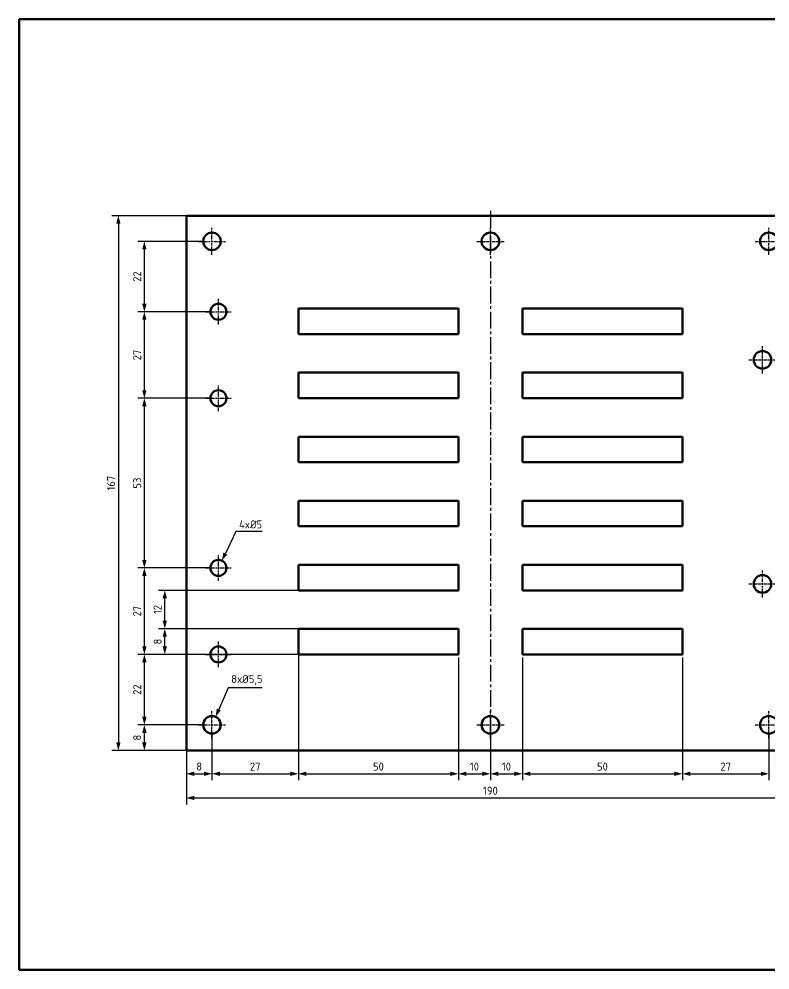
# Model space of a CAD drawing. Header units: millimetres. Extents: x -190 to 12889, y -227 to 3957.
# Drawn here: x 3178.8 to 3413.4, y 63.4 to 360.4 of the extents above; entities that cross this region are included whole.
import ezdxf

# ---------------------------------------------------------------- set-up
doc = ezdxf.new("R2010")
doc.units = ezdxf.units.MM
doc.header["$LTSCALE"] = 0.7
doc.header["$PDMODE"] = 35
doc.header["$PDSIZE"] = -4
doc.linetypes.add('CENTER2', pattern=[1.125, 0.75, -0.125, 0.125, -0.125])
for name, color, linetype, lineweight in [('AM_5', 10, 'Continuous', 25), ('CON', 7, 'Continuous', 50), ('DIM', 94, 'Continuous', 25), ('KHUNGBV', 5, 'Continuous', 70)]:
    doc.layers.add(name, color=color, linetype=linetype, lineweight=lineweight)
doc.styles.add('TCVN-7284', font='tcvn+7284-2003r.ttf')
doc.dimstyles.new('TCVN_ISO-25_RadiusDia', dxfattribs={"dimtxt": 2.5, "dimasz": 2.5, "dimexe": 2, "dimexo": 0, "dimgap": 1, "dimtad": 1, "dimtoh": 1, "dimtxsty": 'TCVN-7284', "dimblk": 'Arrow', "dimcen": 0, "dimclrd": 256, "dimclre": 256, "dimclrt": 256, "dimadec": 0, "dimazin": 0, "dimtfac": 1, "dimtofl": 0, "dimtmove": 1, "dimatfit": 0, "dimldrblk": 'Arrow', "dimfxl": 1, "dimlwd": -1, "dimlwe": -1, "dimarcsym": 0})

# ---------------------------------------------------------------- blocks, each defined once
blk = doc.blocks.new('KHUNG_A3')
at = {"layer": 'KHUNGBV', "color": 8, "linetype": 'Continuous', "ltscale": 0.66}
for p, q in [((481.71, 341.61), (61.71, 341.61)), ((61.71, 341.61), (61.71, 44.61)), ((61.71, 44.61), (481.71, 44.61))]:
    blk.add_line(p, q, dxfattribs=at)
blk = doc.blocks.new('*U320')
at = {"layer": 'AM_5', "color": 0, "linetype": 'CENTER2', "ltscale": 2, "transparency": 16777216}
for p, q in [((0, 0.55), (0, 4.25)), ((-4.25, 0), (-0.55, 0)), ((0.55, 0), (4.25, 0)), ((0, -4.25), (0, -0.55))]:
    blk.add_line(p, q, dxfattribs=at)
at = {"layer": 'AM_5', "color": 0, "linetype": 'Continuous', "ltscale": 2, "transparency": 16777216}
for p, q in [((-0.275, 0), (0.275, 0)), ((0, -0.275), (0, 0.275))]:
    blk.add_line(p, q, dxfattribs=at)
blk = doc.blocks.new('*U321')
at = {"layer": 'AM_5', "color": 0, "linetype": 'CENTER2', "ltscale": 2, "transparency": 16777216}
for p, q in [((0, 0.5), (0, 4)), ((-4, 0), (-0.5, 0)), ((0.5, 0), (4, 0)), ((0, -4), (0, -0.5))]:
    blk.add_line(p, q, dxfattribs=at)
at = {"layer": 'AM_5', "color": 0, "linetype": 'Continuous', "ltscale": 2, "transparency": 16777216}
for p, q in [((-0.25, 0), (0.25, 0)), ((0, -0.25), (0, 0.25))]:
    blk.add_line(p, q, dxfattribs=at)
blk = doc.blocks.new('*U322')
at = {"layer": 'AM_5', "color": 0, "linetype": 'CENTER2', "ltscale": 2, "transparency": 16777216}
for p, q in [((0, 0.55), (0, 4.25)), ((-4.25, 0), (-0.55, 0)), ((0.55, 0), (4.25, 0)), ((0, -4.25), (0, -0.55))]:
    blk.add_line(p, q, dxfattribs=at)
at = {"layer": 'AM_5', "color": 0, "linetype": 'Continuous', "ltscale": 2, "transparency": 16777216}
for p, q in [((-0.275, 0), (0.275, 0)), ((0, -0.275), (0, 0.275))]:
    blk.add_line(p, q, dxfattribs=at)
blk = doc.blocks.new('*U323')
at = {"layer": 'AM_5', "color": 0, "linetype": 'CENTER2', "ltscale": 2, "transparency": 16777216}
for p, q in [((0, 0.55), (0, 4.25)), ((-4.25, 0), (-0.55, 0)), ((0.55, 0), (4.25, 0)), ((0, -4.25), (0, -0.55))]:
    blk.add_line(p, q, dxfattribs=at)
at = {"layer": 'AM_5', "color": 0, "linetype": 'Continuous', "ltscale": 2, "transparency": 16777216}
for p, q in [((-0.275, 0), (0.275, 0)), ((0, -0.275), (0, 0.275))]:
    blk.add_line(p, q, dxfattribs=at)
blk = doc.blocks.new('*U324')
at = {"layer": 'AM_5', "color": 0, "linetype": 'CENTER2', "ltscale": 2, "transparency": 16777216}
for p, q in [((0, 0.55), (0, 4.25)), ((-4.25, 0), (-0.55, 0)), ((0.55, 0), (4.25, 0)), ((0, -4.25), (0, -0.55))]:
    blk.add_line(p, q, dxfattribs=at)
at = {"layer": 'AM_5', "color": 0, "linetype": 'Continuous', "ltscale": 2, "transparency": 16777216}
for p, q in [((-0.275, 0), (0.275, 0)), ((0, -0.275), (0, 0.275))]:
    blk.add_line(p, q, dxfattribs=at)
blk = doc.blocks.new('*U325')
at = {"layer": 'AM_5', "color": 0, "linetype": 'CENTER2', "ltscale": 2, "transparency": 16777216}
for p, q in [((0, 0.55), (0, 4.25)), ((-4.25, 0), (-0.55, 0)), ((0.55, 0), (4.25, 0)), ((0, -4.25), (0, -0.55))]:
    blk.add_line(p, q, dxfattribs=at)
at = {"layer": 'AM_5', "color": 0, "linetype": 'Continuous', "ltscale": 2, "transparency": 16777216}
for p, q in [((-0.275, 0), (0.275, 0)), ((0, -0.275), (0, 0.275))]:
    blk.add_line(p, q, dxfattribs=at)
blk = doc.blocks.new('*U326')
at = {"layer": 'AM_5', "color": 0, "linetype": 'CENTER2', "ltscale": 2, "transparency": 16777216}
for p, q in [((0, 0.55), (0, 4.25)), ((-4.25, 0), (-0.55, 0)), ((0.55, 0), (4.25, 0)), ((0, -4.25), (0, -0.55))]:
    blk.add_line(p, q, dxfattribs=at)
at = {"layer": 'AM_5', "color": 0, "linetype": 'Continuous', "ltscale": 2, "transparency": 16777216}
for p, q in [((-0.275, 0), (0.275, 0)), ((0, -0.275), (0, 0.275))]:
    blk.add_line(p, q, dxfattribs=at)
blk = doc.blocks.new('*U327')
at = {"layer": 'AM_5', "color": 0, "linetype": 'CENTER2', "ltscale": 2, "transparency": 16777216}
for p, q in [((0, 0.55), (0, 4.25)), ((-4.25, 0), (-0.55, 0)), ((0.55, 0), (4.25, 0)), ((0, -4.25), (0, -0.55))]:
    blk.add_line(p, q, dxfattribs=at)
at = {"layer": 'AM_5', "color": 0, "linetype": 'Continuous', "ltscale": 2, "transparency": 16777216}
for p, q in [((-0.275, 0), (0.275, 0)), ((0, -0.275), (0, 0.275))]:
    blk.add_line(p, q, dxfattribs=at)
blk = doc.blocks.new('*U328')
at = {"layer": 'AM_5', "color": 0, "linetype": 'CENTER2', "ltscale": 2, "transparency": 16777216}
for p, q in [((0, 0.55), (0, 4.25)), ((-4.25, 0), (-0.55, 0)), ((0.55, 0), (4.25, 0)), ((0, -4.25), (0, -0.55))]:
    blk.add_line(p, q, dxfattribs=at)
at = {"layer": 'AM_5', "color": 0, "linetype": 'Continuous', "ltscale": 2, "transparency": 16777216}
for p, q in [((-0.275, 0), (0.275, 0)), ((0, -0.275), (0, 0.275))]:
    blk.add_line(p, q, dxfattribs=at)
blk = doc.blocks.new('*U329')
at = {"layer": 'AM_5', "color": 0, "linetype": 'CENTER2', "ltscale": 2, "transparency": 16777216}
for p, q in [((0, 0.5), (0, 4)), ((-4, 0), (-0.5, 0)), ((0.5, 0), (4, 0)), ((0, -4), (0, -0.5))]:
    blk.add_line(p, q, dxfattribs=at)
at = {"layer": 'AM_5', "color": 0, "linetype": 'Continuous', "ltscale": 2, "transparency": 16777216}
for p, q in [((-0.25, 0), (0.25, 0)), ((0, -0.25), (0, 0.25))]:
    blk.add_line(p, q, dxfattribs=at)
blk = doc.blocks.new('*U330')
at = {"layer": 'AM_5', "color": 0, "linetype": 'CENTER2', "ltscale": 2, "transparency": 16777216}
for p, q in [((0, 0.5), (0, 4)), ((-4, 0), (-0.5, 0)), ((0.5, 0), (4, 0)), ((0, -4), (0, -0.5))]:
    blk.add_line(p, q, dxfattribs=at)
at = {"layer": 'AM_5', "color": 0, "linetype": 'Continuous', "ltscale": 2, "transparency": 16777216}
for p, q in [((-0.25, 0), (0.25, 0)), ((0, -0.25), (0, 0.25))]:
    blk.add_line(p, q, dxfattribs=at)
blk = doc.blocks.new('*U331')
at = {"layer": 'AM_5', "color": 0, "linetype": 'CENTER2', "ltscale": 2, "transparency": 16777216}
for p, q in [((0, 0.5), (0, 4)), ((-4, 0), (-0.5, 0)), ((0.5, 0), (4, 0)), ((0, -4), (0, -0.5))]:
    blk.add_line(p, q, dxfattribs=at)
at = {"layer": 'AM_5', "color": 0, "linetype": 'Continuous', "ltscale": 2, "transparency": 16777216}
for p, q in [((-0.25, 0), (0.25, 0)), ((0, -0.25), (0, 0.25))]:
    blk.add_line(p, q, dxfattribs=at)
blk = doc.blocks.new('*U332')
at = {"layer": 'AM_5', "color": 0, "linetype": 'CENTER2', "ltscale": 10, "transparency": 16777216}
blk.add_line((0, 85), (0, -85), dxfattribs=at)
blk = doc.blocks.new('TAM_BEN1')
at = {"layer": 'CON'}
for p, q in [((4191.02, 220.23), (4191.02, 53.23)), ((4381.02, 220.23), (4191.02, 220.23)), ((4381.02, 53.23), (4381.02, 220.23)), ((4226.02, 191.23), (4276.02, 191.23)), ((4226.02, 183.23), (4226.02, 191.23)), ((4276.02, 191.23), (4276.02, 183.23)), ((4296.02, 191.23), (4346.02, 191.23)), ((4296.02, 183.23), (4296.02, 191.23)), ((4346.02, 191.23), (4346.02, 183.23)), ((4276.02, 183.23), (4226.02, 183.23)), ((4346.02, 183.23), (4296.02, 183.23)), ((4226.02, 171.23), (4276.02, 171.23)), ((4226.02, 163.23), (4226.02, 171.23)), ((4276.02, 171.23), (4276.02, 163.23)), ((4296.02, 171.23), (4346.02, 171.23)), ((4296.02, 163.23), (4296.02, 171.23)), ((4346.02, 171.23), (4346.02, 163.23)), ((4276.02, 163.23), (4226.02, 163.23)), ((4346.02, 163.23), (4296.02, 163.23)), ((4226.02, 151.23), (4276.02, 151.23)), ((4226.02, 143.23), (4226.02, 151.23)), ((4276.02, 151.23), (4276.02, 143.23)), ((4296.02, 151.23), (4346.02, 151.23)), ((4296.02, 143.23), (4296.02, 151.23)), ((4346.02, 151.23), (4346.02, 143.23)), ((4276.02, 143.23), (4226.02, 143.23)), ((4346.02, 143.23), (4296.02, 143.23)), ((4226.02, 123.23), (4226.02, 131.23)), ((4226.02, 131.23), (4276.02, 131.23)), ((4276.02, 131.23), (4276.02, 123.23)), ((4296.02, 131.23), (4346.02, 131.23)), ((4296.02, 123.23), (4296.02, 131.23)), ((4346.02, 131.23), (4346.02, 123.23)), ((4276.02, 123.23), (4226.02, 123.23)), ((4346.02, 123.23), (4296.02, 123.23)), ((4226.02, 103.23), (4226.02, 111.23)), ((4226.02, 111.23), (4276.02, 111.23)), ((4276.02, 111.23), (4276.02, 103.23)), ((4296.02, 111.23), (4346.02, 111.23)), ((4296.02, 103.23), (4296.02, 111.23)), ((4346.02, 111.23), (4346.02, 103.23)), ((4276.02, 103.23), (4226.02, 103.23)), ((4346.02, 103.23), (4296.02, 103.23)), ((4226.02, 83.23), (4226.02, 91.23)), ((4226.02, 91.23), (4276.02, 91.23)), ((4276.02, 91.23), (4276.02, 83.23)), ((4296.02, 91.23), (4346.02, 91.23)), ((4296.02, 83.23), (4296.02, 91.23)), ((4346.02, 91.23), (4346.02, 83.23)), ((4276.02, 83.23), (4226.02, 83.23)), ((4346.02, 83.23), (4296.02, 83.23)), ((4191.02, 53.23), (4381.02, 53.23))]:
    blk.add_line(p, q, dxfattribs=at)
for centre, radius in [((4199.02, 212.23), 2.75), ((4286.02, 212.23), 2.75), ((4373.02, 212.23), 2.75), ((4201.02, 190.23), 2.5), ((4371.02, 175.23), 2.75), ((4201.02, 163.23), 2.5), ((4201.02, 110.23), 2.5), ((4371.02, 105.23), 2.75), ((4201.02, 83.23), 2.5), ((4199.02, 61.23), 2.75), ((4286.02, 61.23), 2.75), ((4373.02, 61.23), 2.75)]:
    blk.add_circle(centre, radius, dxfattribs=at)
at = {"layer": 'AM_5', "linetype": 'CENTER2', "ltscale": 10}
blk.add_blockref('*U332', (4286.02, 136.73), dxfattribs=at)
at = {"layer": 'AM_5', "linetype": 'CENTER2', "ltscale": 2}
for name, p in [('*U320', (4199.02, 212.23)), ('*U322', (4286.02, 212.23)), ('*U323', (4373.02, 212.23)), ('*U321', (4201.02, 190.23)), ('*U324', (4371.02, 175.23)), ('*U331', (4201.02, 163.23)), ('*U330', (4201.02, 110.23)), ('*U325', (4371.02, 105.23)), ('*U329', (4201.02, 83.23)), ('*U328', (4199.02, 61.23)), ('*U327', (4286.02, 61.23)), ('*U326', (4373.02, 61.23))]:
    blk.add_blockref(name, p, dxfattribs=at)
blk = doc.blocks.new('Arrow')
at = {"layer": 'DIM'}
blk.add_solid([(-1, 0.27), (-1, -0.27), (0, 0)], dxfattribs=at)
blk = doc.blocks.new('*D301')
at = {"layer": 'Defpoints', "color": 0, "ltscale": 0.2, "transparency": 16777216}
for p in [(3239.06, 137.21), (3231.06, 131.96), (3239.06, 124.67)]:
    blk.add_point(p, dxfattribs=at)
at = {"layer": 'DIM', "ltscale": 0.2, "transparency": 16777216}
for p, q in [((3239.06, 137.21), (3239.06, 122.67)), ((3231.06, 131.96), (3231.06, 122.67)), ((3233.56, 124.67), (3236.56, 124.67))]:
    blk.add_line(p, q, dxfattribs=at)
at = {"layer": 'DIM', "ltscale": 0.2, "transparency": 16777216, "xscale": 2.5, "yscale": 2.5, "zscale": 2.5, "rotation": 180}
blk.add_blockref('Arrow', (3231.06, 124.67), dxfattribs=at)
at = {"layer": 'DIM', "ltscale": 0.2, "transparency": 16777216, "xscale": 2.5, "yscale": 2.5, "zscale": 2.5}
blk.add_blockref('Arrow', (3239.06, 124.67), dxfattribs=at)
at = {"layer": 'DIM', "ltscale": 0.2, "transparency": 16777216, "insert": (3235.06, 126.92), "char_height": 2.5, "attachment_point": 5, "style": 'TCVN-7284'}
blk.add_mtext('8', dxfattribs=at)
blk = doc.blocks.new('*D302')
at = {"layer": 'Defpoints', "color": 0, "ltscale": 0.2, "transparency": 16777216}
for p in [(3266.06, 160.96), (3239.06, 137.21), (3266.06, 124.67)]:
    blk.add_point(p, dxfattribs=at)
at = {"layer": 'DIM', "ltscale": 0.2, "transparency": 16777216}
for p, q in [((3266.06, 160.96), (3266.06, 122.67)), ((3239.06, 137.21), (3239.06, 122.67)), ((3241.56, 124.67), (3263.56, 124.67))]:
    blk.add_line(p, q, dxfattribs=at)
at = {"layer": 'DIM', "ltscale": 0.2, "transparency": 16777216, "xscale": 2.5, "yscale": 2.5, "zscale": 2.5, "rotation": 180}
blk.add_blockref('Arrow', (3239.06, 124.67), dxfattribs=at)
at = {"layer": 'DIM', "ltscale": 0.2, "transparency": 16777216, "xscale": 2.5, "yscale": 2.5, "zscale": 2.5}
blk.add_blockref('Arrow', (3266.06, 124.67), dxfattribs=at)
at = {"layer": 'DIM', "ltscale": 0.2, "transparency": 16777216, "insert": (3252.56, 126.92), "char_height": 2.5, "attachment_point": 5, "style": 'TCVN-7284'}
blk.add_mtext('27', dxfattribs=at)
blk = doc.blocks.new('*D303')
at = {"layer": 'Defpoints', "color": 0, "ltscale": 0.2, "transparency": 16777216}
for p in [(3266.06, 161.96), (3316.06, 160.96), (3316.06, 124.67)]:
    blk.add_point(p, dxfattribs=at)
at = {"layer": 'DIM', "ltscale": 0.2, "transparency": 16777216}
for p, q in [((3266.06, 161.96), (3266.06, 122.67)), ((3316.06, 160.96), (3316.06, 122.67)), ((3268.56, 124.67), (3313.56, 124.67))]:
    blk.add_line(p, q, dxfattribs=at)
at = {"layer": 'DIM', "ltscale": 0.2, "transparency": 16777216, "xscale": 2.5, "yscale": 2.5, "zscale": 2.5, "rotation": 180}
blk.add_blockref('Arrow', (3266.06, 124.67), dxfattribs=at)
at = {"layer": 'DIM', "ltscale": 0.2, "transparency": 16777216, "xscale": 2.5, "yscale": 2.5, "zscale": 2.5}
blk.add_blockref('Arrow', (3316.06, 124.67), dxfattribs=at)
at = {"layer": 'DIM', "ltscale": 0.2, "transparency": 16777216, "insert": (3291.06, 126.92), "char_height": 2.5, "attachment_point": 5, "style": 'TCVN-7284'}
blk.add_mtext('50', dxfattribs=at)
blk = doc.blocks.new('*D304')
at = {"layer": 'Defpoints', "color": 0, "ltscale": 0.2, "transparency": 16777216}
for p in [(3316.06, 160.96), (3326.06, 137.21), (3326.06, 124.67)]:
    blk.add_point(p, dxfattribs=at)
at = {"layer": 'DIM', "ltscale": 0.2, "transparency": 16777216}
for p, q in [((3316.06, 160.96), (3316.06, 122.67)), ((3326.06, 137.21), (3326.06, 122.67)), ((3318.56, 124.67), (3323.56, 124.67))]:
    blk.add_line(p, q, dxfattribs=at)
at = {"layer": 'DIM', "ltscale": 0.2, "transparency": 16777216, "xscale": 2.5, "yscale": 2.5, "zscale": 2.5, "rotation": 180}
blk.add_blockref('Arrow', (3316.06, 124.67), dxfattribs=at)
at = {"layer": 'DIM', "ltscale": 0.2, "transparency": 16777216, "xscale": 2.5, "yscale": 2.5, "zscale": 2.5}
blk.add_blockref('Arrow', (3326.06, 124.67), dxfattribs=at)
at = {"layer": 'DIM', "ltscale": 0.2, "transparency": 16777216, "insert": (3321.06, 126.92), "char_height": 2.5, "attachment_point": 5, "style": 'TCVN-7284'}
blk.add_mtext('10', dxfattribs=at)
blk = doc.blocks.new('*D305')
at = {"layer": 'Defpoints', "color": 0, "ltscale": 0.2, "transparency": 16777216}
for p in [(3336.06, 160.96), (3326.06, 137.21), (3336.06, 124.67)]:
    blk.add_point(p, dxfattribs=at)
at = {"layer": 'DIM', "ltscale": 0.2, "transparency": 16777216}
for p, q in [((3336.06, 160.96), (3336.06, 122.67)), ((3326.06, 137.21), (3326.06, 122.67)), ((3328.56, 124.67), (3333.56, 124.67))]:
    blk.add_line(p, q, dxfattribs=at)
at = {"layer": 'DIM', "ltscale": 0.2, "transparency": 16777216, "xscale": 2.5, "yscale": 2.5, "zscale": 2.5, "rotation": 180}
blk.add_blockref('Arrow', (3326.06, 124.67), dxfattribs=at)
at = {"layer": 'DIM', "ltscale": 0.2, "transparency": 16777216, "xscale": 2.5, "yscale": 2.5, "zscale": 2.5}
blk.add_blockref('Arrow', (3336.06, 124.67), dxfattribs=at)
at = {"layer": 'DIM', "ltscale": 0.2, "transparency": 16777216, "insert": (3331.06, 126.92), "char_height": 2.5, "attachment_point": 5, "style": 'TCVN-7284'}
blk.add_mtext('10', dxfattribs=at)
blk = doc.blocks.new('*D306')
at = {"layer": 'Defpoints', "color": 0, "ltscale": 0.2, "transparency": 16777216}
for p in [(3336.06, 160.96), (3386.06, 160.96), (3386.06, 124.67)]:
    blk.add_point(p, dxfattribs=at)
at = {"layer": 'DIM', "ltscale": 0.2, "transparency": 16777216}
for p, q in [((3336.06, 160.96), (3336.06, 122.67)), ((3386.06, 160.96), (3386.06, 122.67)), ((3338.56, 124.67), (3383.56, 124.67))]:
    blk.add_line(p, q, dxfattribs=at)
at = {"layer": 'DIM', "ltscale": 0.2, "transparency": 16777216, "xscale": 2.5, "yscale": 2.5, "zscale": 2.5, "rotation": 180}
blk.add_blockref('Arrow', (3336.06, 124.67), dxfattribs=at)
at = {"layer": 'DIM', "ltscale": 0.2, "transparency": 16777216, "xscale": 2.5, "yscale": 2.5, "zscale": 2.5}
blk.add_blockref('Arrow', (3386.06, 124.67), dxfattribs=at)
at = {"layer": 'DIM', "ltscale": 0.2, "transparency": 16777216, "insert": (3361.06, 126.92), "char_height": 2.5, "attachment_point": 5, "style": 'TCVN-7284'}
blk.add_mtext('50', dxfattribs=at)
blk = doc.blocks.new('*D307')
at = {"layer": 'Defpoints', "color": 0, "ltscale": 0.2, "transparency": 16777216}
for p in [(3386.06, 160.96), (3413.06, 137.21), (3413.06, 124.67)]:
    blk.add_point(p, dxfattribs=at)
at = {"layer": 'DIM', "ltscale": 0.2, "transparency": 16777216}
for p, q in [((3386.06, 160.96), (3386.06, 122.67)), ((3413.06, 137.21), (3413.06, 122.67)), ((3388.56, 124.67), (3410.56, 124.67))]:
    blk.add_line(p, q, dxfattribs=at)
at = {"layer": 'DIM', "ltscale": 0.2, "transparency": 16777216, "xscale": 2.5, "yscale": 2.5, "zscale": 2.5, "rotation": 180}
blk.add_blockref('Arrow', (3386.06, 124.67), dxfattribs=at)
at = {"layer": 'DIM', "ltscale": 0.2, "transparency": 16777216, "xscale": 2.5, "yscale": 2.5, "zscale": 2.5}
blk.add_blockref('Arrow', (3413.06, 124.67), dxfattribs=at)
at = {"layer": 'DIM', "ltscale": 0.2, "transparency": 16777216, "insert": (3399.56, 126.92), "char_height": 2.5, "attachment_point": 5, "style": 'TCVN-7284'}
blk.add_mtext('27', dxfattribs=at)
blk = doc.blocks.new('*D308')
at = {"layer": 'Defpoints', "color": 0, "ltscale": 0.2, "transparency": 16777216}
for p in [(3231.06, 131.96), (3421.06, 131.96), (3421.06, 117.13)]:
    blk.add_point(p, dxfattribs=at)
at = {"layer": 'DIM', "ltscale": 0.2, "transparency": 16777216}
for p, q in [((3231.06, 131.96), (3231.06, 115.13)), ((3421.06, 131.96), (3421.06, 115.13)), ((3233.56, 117.13), (3418.56, 117.13))]:
    blk.add_line(p, q, dxfattribs=at)
at = {"layer": 'DIM', "ltscale": 0.2, "transparency": 16777216, "xscale": 2.5, "yscale": 2.5, "zscale": 2.5, "rotation": 180}
blk.add_blockref('Arrow', (3231.06, 117.13), dxfattribs=at)
at = {"layer": 'DIM', "ltscale": 0.2, "transparency": 16777216, "xscale": 2.5, "yscale": 2.5, "zscale": 2.5}
blk.add_blockref('Arrow', (3421.06, 117.13), dxfattribs=at)
at = {"layer": 'DIM', "ltscale": 0.2, "transparency": 16777216, "insert": (3326.06, 119.38), "char_height": 2.5, "attachment_point": 5, "style": 'TCVN-7284'}
blk.add_mtext('190', dxfattribs=at)
blk = doc.blocks.new('*D309')
at = {"layer": 'Defpoints', "color": 0, "ltscale": 0.2, "transparency": 16777216}
for p in [(3217.93, 139.96), (3236.31, 139.96), (3231.06, 131.96)]:
    blk.add_point(p, dxfattribs=at)
at = {"layer": 'DIM', "ltscale": 0.2, "transparency": 16777216}
for p, q in [((3236.31, 139.96), (3215.93, 139.96)), ((3217.93, 134.46), (3217.93, 137.46)), ((3231.06, 131.96), (3215.93, 131.96))]:
    blk.add_line(p, q, dxfattribs=at)
at = {"layer": 'DIM', "ltscale": 0.2, "transparency": 16777216, "xscale": 2.5, "yscale": 2.5, "zscale": 2.5}
for p, rotation in [((3217.93, 139.96), 90), ((3217.93, 131.96), 270)]:
    blk.add_blockref('Arrow', p, dxfattribs=dict(at, rotation=rotation))
at = {"layer": 'DIM', "ltscale": 0.2, "transparency": 16777216, "insert": (3215.68, 135.96), "char_height": 2.5, "attachment_point": 5, "rotation": 90, "style": 'TCVN-7284'}
blk.add_mtext('8', dxfattribs=at)
blk = doc.blocks.new('*D310')
at = {"layer": 'Defpoints', "color": 0, "ltscale": 0.2, "transparency": 16777216}
for p in [(3217.93, 161.96), (3238.56, 161.96), (3236.31, 139.96)]:
    blk.add_point(p, dxfattribs=at)
at = {"layer": 'DIM', "ltscale": 0.2, "transparency": 16777216}
for p, q in [((3238.56, 161.96), (3215.93, 161.96)), ((3217.93, 142.46), (3217.93, 159.46)), ((3236.31, 139.96), (3215.93, 139.96))]:
    blk.add_line(p, q, dxfattribs=at)
at = {"layer": 'DIM', "ltscale": 0.2, "transparency": 16777216, "xscale": 2.5, "yscale": 2.5, "zscale": 2.5}
for p, rotation in [((3217.93, 161.96), 90), ((3217.93, 139.96), 270)]:
    blk.add_blockref('Arrow', p, dxfattribs=dict(at, rotation=rotation))
at = {"layer": 'DIM', "ltscale": 0.2, "transparency": 16777216, "insert": (3215.68, 150.96), "char_height": 2.5, "attachment_point": 5, "rotation": 90, "style": 'TCVN-7284'}
blk.add_mtext('22', dxfattribs=at)
blk = doc.blocks.new('*D311')
at = {"layer": 'Defpoints', "color": 0, "ltscale": 0.2, "transparency": 16777216}
for p in [(3217.93, 241.96), (3238.56, 241.96), (3238.56, 188.96)]:
    blk.add_point(p, dxfattribs=at)
at = {"layer": 'DIM', "ltscale": 0.2, "transparency": 16777216}
for p, q in [((3238.56, 241.96), (3215.93, 241.96)), ((3217.93, 191.46), (3217.93, 239.46)), ((3238.56, 188.96), (3215.93, 188.96))]:
    blk.add_line(p, q, dxfattribs=at)
at = {"layer": 'DIM', "ltscale": 0.2, "transparency": 16777216, "xscale": 2.5, "yscale": 2.5, "zscale": 2.5}
for p, rotation in [((3217.93, 241.96), 90), ((3217.93, 188.96), 270)]:
    blk.add_blockref('Arrow', p, dxfattribs=dict(at, rotation=rotation))
at = {"layer": 'DIM', "ltscale": 0.2, "transparency": 16777216, "insert": (3215.68, 215.46), "char_height": 2.5, "attachment_point": 5, "rotation": 90, "style": 'TCVN-7284'}
blk.add_mtext('53', dxfattribs=at)
blk = doc.blocks.new('*D312')
at = {"layer": 'Defpoints', "color": 0, "ltscale": 0.2, "transparency": 16777216}
for p in [(3217.93, 268.96), (3238.56, 268.96), (3238.56, 241.96)]:
    blk.add_point(p, dxfattribs=at)
at = {"layer": 'DIM', "ltscale": 0.2, "transparency": 16777216}
for p, q in [((3238.56, 268.96), (3215.93, 268.96)), ((3217.93, 244.46), (3217.93, 266.46)), ((3238.56, 241.96), (3215.93, 241.96))]:
    blk.add_line(p, q, dxfattribs=at)
at = {"layer": 'DIM', "ltscale": 0.2, "transparency": 16777216, "xscale": 2.5, "yscale": 2.5, "zscale": 2.5}
for p, rotation in [((3217.93, 268.96), 90), ((3217.93, 241.96), 270)]:
    blk.add_blockref('Arrow', p, dxfattribs=dict(at, rotation=rotation))
at = {"layer": 'DIM', "ltscale": 0.2, "transparency": 16777216, "insert": (3215.68, 255.46), "char_height": 2.5, "attachment_point": 5, "rotation": 90, "style": 'TCVN-7284'}
blk.add_mtext('27', dxfattribs=at)
blk = doc.blocks.new('*D313')
at = {"layer": 'Defpoints', "color": 0, "ltscale": 0.2, "transparency": 16777216}
for p in [(3217.93, 290.96), (3236.31, 290.96), (3238.56, 268.96)]:
    blk.add_point(p, dxfattribs=at)
at = {"layer": 'DIM', "ltscale": 0.2, "transparency": 16777216}
for p, q in [((3236.31, 290.96), (3215.93, 290.96)), ((3217.93, 271.46), (3217.93, 288.46)), ((3238.56, 268.96), (3215.93, 268.96))]:
    blk.add_line(p, q, dxfattribs=at)
at = {"layer": 'DIM', "ltscale": 0.2, "transparency": 16777216, "xscale": 2.5, "yscale": 2.5, "zscale": 2.5}
for p, rotation in [((3217.93, 290.96), 90), ((3217.93, 268.96), 270)]:
    blk.add_blockref('Arrow', p, dxfattribs=dict(at, rotation=rotation))
at = {"layer": 'DIM', "ltscale": 0.2, "transparency": 16777216, "insert": (3215.68, 279.96), "char_height": 2.5, "attachment_point": 5, "rotation": 90, "style": 'TCVN-7284'}
blk.add_mtext('22', dxfattribs=at)
blk = doc.blocks.new('*D314')
at = {"layer": 'Defpoints', "color": 0, "ltscale": 0.2, "transparency": 16777216}
for p in [(3231.06, 298.96), (3209.8, 131.96), (3231.06, 131.96)]:
    blk.add_point(p, dxfattribs=at)
at = {"layer": 'DIM', "ltscale": 0.2, "transparency": 16777216}
for p, q in [((3231.06, 298.96), (3207.8, 298.96)), ((3209.8, 296.46), (3209.8, 134.46)), ((3231.06, 131.96), (3207.8, 131.96))]:
    blk.add_line(p, q, dxfattribs=at)
at = {"layer": 'DIM', "ltscale": 0.2, "transparency": 16777216, "xscale": 2.5, "yscale": 2.5, "zscale": 2.5}
for p, rotation in [((3209.8, 298.96), 90), ((3209.8, 131.96), 270)]:
    blk.add_blockref('Arrow', p, dxfattribs=dict(at, rotation=rotation))
at = {"layer": 'DIM', "ltscale": 0.2, "transparency": 16777216, "insert": (3207.55, 215.46), "char_height": 2.5, "attachment_point": 5, "rotation": 90, "style": 'TCVN-7284'}
blk.add_mtext('167', dxfattribs=at)
blk = doc.blocks.new('*D315')
at = {"layer": 'Defpoints', "color": 0, "ltscale": 0.2, "transparency": 16777216}
for p in [(3217.93, 188.96), (3224.93, 188.96), (3224.93, 161.96)]:
    blk.add_point(p, dxfattribs=at)
at = {"layer": 'DIM', "ltscale": 0.2, "transparency": 16777216}
for p, q in [((3224.93, 188.96), (3215.93, 188.96)), ((3217.93, 164.46), (3217.93, 186.46)), ((3224.93, 161.96), (3215.93, 161.96))]:
    blk.add_line(p, q, dxfattribs=at)
at = {"layer": 'DIM', "ltscale": 0.2, "transparency": 16777216, "xscale": 2.5, "yscale": 2.5, "zscale": 2.5}
for p, rotation in [((3217.93, 188.96), 90), ((3217.93, 161.96), 270)]:
    blk.add_blockref('Arrow', p, dxfattribs=dict(at, rotation=rotation))
at = {"layer": 'DIM', "ltscale": 0.2, "transparency": 16777216, "insert": (3215.68, 175.46), "char_height": 2.5, "attachment_point": 5, "rotation": 90, "style": 'TCVN-7284'}
blk.add_mtext('27', dxfattribs=at)
blk = doc.blocks.new('*D316')
at = {"layer": 'Defpoints', "color": 0, "ltscale": 0.2, "transparency": 16777216}
for p in [(3224.31, 169.96), (3266.06, 169.96), (3266.06, 161.96)]:
    blk.add_point(p, dxfattribs=at)
at = {"layer": 'DIM', "ltscale": 0.2, "transparency": 16777216}
for p, q in [((3266.06, 169.96), (3222.31, 169.96)), ((3224.31, 164.46), (3224.31, 167.46)), ((3266.06, 161.96), (3222.31, 161.96))]:
    blk.add_line(p, q, dxfattribs=at)
at = {"layer": 'DIM', "ltscale": 0.2, "transparency": 16777216, "xscale": 2.5, "yscale": 2.5, "zscale": 2.5}
for p, rotation in [((3224.31, 169.96), 90), ((3224.31, 161.96), 270)]:
    blk.add_blockref('Arrow', p, dxfattribs=dict(at, rotation=rotation))
at = {"layer": 'DIM', "ltscale": 0.2, "transparency": 16777216, "insert": (3222.06, 165.96), "char_height": 2.5, "attachment_point": 5, "rotation": 90, "style": 'TCVN-7284'}
blk.add_mtext('8', dxfattribs=at)
blk = doc.blocks.new('*D317')
at = {"layer": 'Defpoints', "color": 0, "ltscale": 0.2, "transparency": 16777216}
for p in [(3224.31, 181.96), (3266.06, 181.96), (3266.06, 169.96)]:
    blk.add_point(p, dxfattribs=at)
at = {"layer": 'DIM', "ltscale": 0.2, "transparency": 16777216}
for p, q in [((3266.06, 181.96), (3222.31, 181.96)), ((3224.31, 172.46), (3224.31, 179.46)), ((3266.06, 169.96), (3222.31, 169.96))]:
    blk.add_line(p, q, dxfattribs=at)
at = {"layer": 'DIM', "ltscale": 0.2, "transparency": 16777216, "xscale": 2.5, "yscale": 2.5, "zscale": 2.5}
for p, rotation in [((3224.31, 181.96), 90), ((3224.31, 169.96), 270)]:
    blk.add_blockref('Arrow', p, dxfattribs=dict(at, rotation=rotation))
at = {"layer": 'DIM', "ltscale": 0.2, "transparency": 16777216, "insert": (3222.06, 175.96), "char_height": 2.5, "attachment_point": 5, "rotation": 90, "style": 'TCVN-7284'}
blk.add_mtext('12', dxfattribs=at)
blk = doc.blocks.new('*D318')
at = {"layer": 'Defpoints', "color": 0, "ltscale": 0.2, "transparency": 16777216}
for p in [(3240.17, 142.48), (3237.94, 137.45)]:
    blk.add_point(p, dxfattribs=at)
at = {"layer": 'DIM', "ltscale": 0.2, "transparency": 16777216}
for p, q in [((3244.15, 151.48), (3241.18, 144.76)), ((3254.78, 151.48), (3244.15, 151.48))]:
    blk.add_line(p, q, dxfattribs=at)
at = {"layer": 'DIM', "ltscale": 0.2, "transparency": 16777216, "xscale": 2.5, "yscale": 2.5, "zscale": 2.5, "rotation": 246.1328875753552}
blk.add_blockref('Arrow', (3240.17, 142.48), dxfattribs=at)
at = {"layer": 'DIM', "ltscale": 0.2, "transparency": 16777216, "insert": (3249.96, 153.98), "char_height": 2.5, "attachment_point": 5, "style": 'TCVN-7284'}
blk.add_mtext('8x%%C5,5', dxfattribs=at)
blk = doc.blocks.new('*D319')
at = {"layer": 'Defpoints', "color": 0, "ltscale": 0.2, "transparency": 16777216}
for p in [(3242.14, 191.21), (3239.97, 186.71)]:
    blk.add_point(p, dxfattribs=at)
at = {"layer": 'DIM', "ltscale": 0.2, "transparency": 16777216}
for p, q in [((3246.52, 200.3), (3243.23, 193.47)), ((3254.77, 200.3), (3246.52, 200.3))]:
    blk.add_line(p, q, dxfattribs=at)
at = {"layer": 'DIM', "ltscale": 0.2, "transparency": 16777216, "xscale": 2.5, "yscale": 2.5, "zscale": 2.5, "rotation": 244.27758488423}
blk.add_blockref('Arrow', (3242.14, 191.21), dxfattribs=at)
at = {"layer": 'DIM', "ltscale": 0.2, "transparency": 16777216, "insert": (3251.14, 202.55), "char_height": 2.5, "attachment_point": 5, "style": 'TCVN-7284'}
blk.add_mtext('4x%%c5', dxfattribs=at)

msp = doc.modelspace()

# ---------------------------------------------------------------- block references
at = {"layer": 'DIM'}
for name, p in [('KHUNG_A3', (3117.048, 18.7851)), ('TAM_BEN1', (-959.9613, 78.7286))]:
    msp.add_blockref(name, p, dxfattribs=at)

# ---------------------------------------------------------------- dimensions: what is measured, and where the dimension line sits
at = {"layer": 'DIM', "ltscale": 0.2}
for base, p1, p2, override, picture, middle in [((3209.8017, 131.9627), (3231.0561, 298.9627), (3231.0561, 131.9627), {"dimtp": 0.3, "dimtm": 0.3}, '*D314', (3207.5517, 215.4627)), ((3217.9329, 290.9627), (3238.5561, 268.9627), (3236.3061, 290.9627), {"dimtmove": 1}, '*D313', (3215.6829, 279.9627)), ((3217.9329, 241.9627), (3238.5561, 188.9627), (3238.5561, 241.9627), {"dimtmove": 1}, '*D311', (3215.6829, 215.4627)), ((3224.3092, 181.9627), (3266.0561, 169.9627), (3266.0561, 181.9627), {"dimtmove": 1}, '*D317', (3222.0592, 175.9627)), ((3217.9329, 161.9627), (3236.3061, 139.9627), (3238.5561, 161.9627), {"dimtmove": 1}, '*D310', (3215.6829, 150.9627))]:
    dim = msp.add_linear_dim(base=base, p1=p1, p2=p2, angle=90, dimstyle='TCVN_ISO-25_RadiusDia', override=override, dxfattribs=at)
    dim.commit()
    dim.dimension.update_dxf_attribs({"geometry": picture, "text_midpoint": middle})
for base, p1, p2, picture, middle in [((3217.9329, 268.9627), (3238.5561, 241.9627), (3238.5561, 268.9627), '*D312', (3215.6829, 255.4627)), ((3217.9329, 188.9627), (3224.9329, 161.9627), (3224.9329, 188.9627), '*D315', (3215.6829, 175.4627)), ((3224.3092, 169.9627), (3266.0561, 161.9627), (3266.0561, 169.9627), '*D316', (3222.0592, 165.9627)), ((3217.9329, 139.9627), (3231.0561, 131.9627), (3236.3061, 139.9627), '*D309', (3215.6829, 135.9627))]:
    dim = msp.add_linear_dim(base=base, p1=p1, p2=p2, angle=90, dimstyle='TCVN_ISO-25_RadiusDia', dxfattribs=at)
    dim.commit()
    dim.dimension.update_dxf_attribs({"geometry": picture, "text_midpoint": middle})
for p1, p2, override, picture, middle in [((3239.9711, 186.7104), (3242.1411, 191.2149), {"dimpost": '4x%%c<>'}, '*D319', (3246.5155, 200.2952)), ((3237.9434, 137.4478), (3240.1688, 142.4775), {"dimpost": '8x%%C<>'}, '*D318', (3244.1524, 151.4811))]:
    dim = msp.add_diameter_dim_2p(p1=p1, p2=p2, dimstyle='TCVN_ISO-25_RadiusDia', override=override, dxfattribs=at)
    dim.commit()
    dim.dimension.update_dxf_attribs({"geometry": picture, "text_midpoint": middle, "dimtype": 163})
for base, p1, p2, override, picture, middle in [((3266.0561, 124.6689), (3239.0561, 137.2127), (3266.0561, 160.9627), {"dimtmove": 1}, '*D302', (3252.5561, 126.9189)), ((3316.0561, 124.6689), (3266.0561, 161.9627), (3316.0561, 160.9627), {"dimtmove": 1}, '*D303', (3291.0561, 126.9189)), ((3326.0561, 124.6689), (3316.0561, 160.9627), (3326.0561, 137.2127), {"dimtmove": 1}, '*D304', (3321.0561, 126.9189)), ((3336.0561, 124.6689), (3326.0561, 137.2127), (3336.0561, 160.9627), {"dimtmove": 1}, '*D305', (3331.0561, 126.9189)), ((3386.0561, 124.6689), (3336.0561, 160.9627), (3386.0561, 160.9627), {"dimtmove": 1}, '*D306', (3361.0561, 126.9189)), ((3413.0561, 124.6689), (3386.0561, 160.9627), (3413.0561, 137.2127), {"dimtmove": 1}, '*D307', (3399.5561, 126.9189)), ((3421.0561, 117.1272), (3231.0561, 131.9627), (3421.0561, 131.9627), {"dimgap": 1, "dimtol": 0, "dimlim": 0, "dimtp": 0.3, "dimtm": 0.3}, '*D308', (3326.0561, 119.3772))]:
    dim = msp.add_linear_dim(base=base, p1=p1, p2=p2, dimstyle='TCVN_ISO-25_RadiusDia', override=override, dxfattribs=at)
    dim.commit()
    dim.dimension.update_dxf_attribs({"geometry": picture, "text_midpoint": middle})
dim = msp.add_linear_dim(base=(3239.0561, 124.6689), p1=(3231.0561, 131.9627), p2=(3239.0561, 137.2127), dimstyle='TCVN_ISO-25_RadiusDia', dxfattribs=at)
dim.commit()
dim.dimension.update_dxf_attribs({"geometry": '*D301', "text_midpoint": (3235.0561, 126.9189)})

doc.saveas('drawing.dxf')
